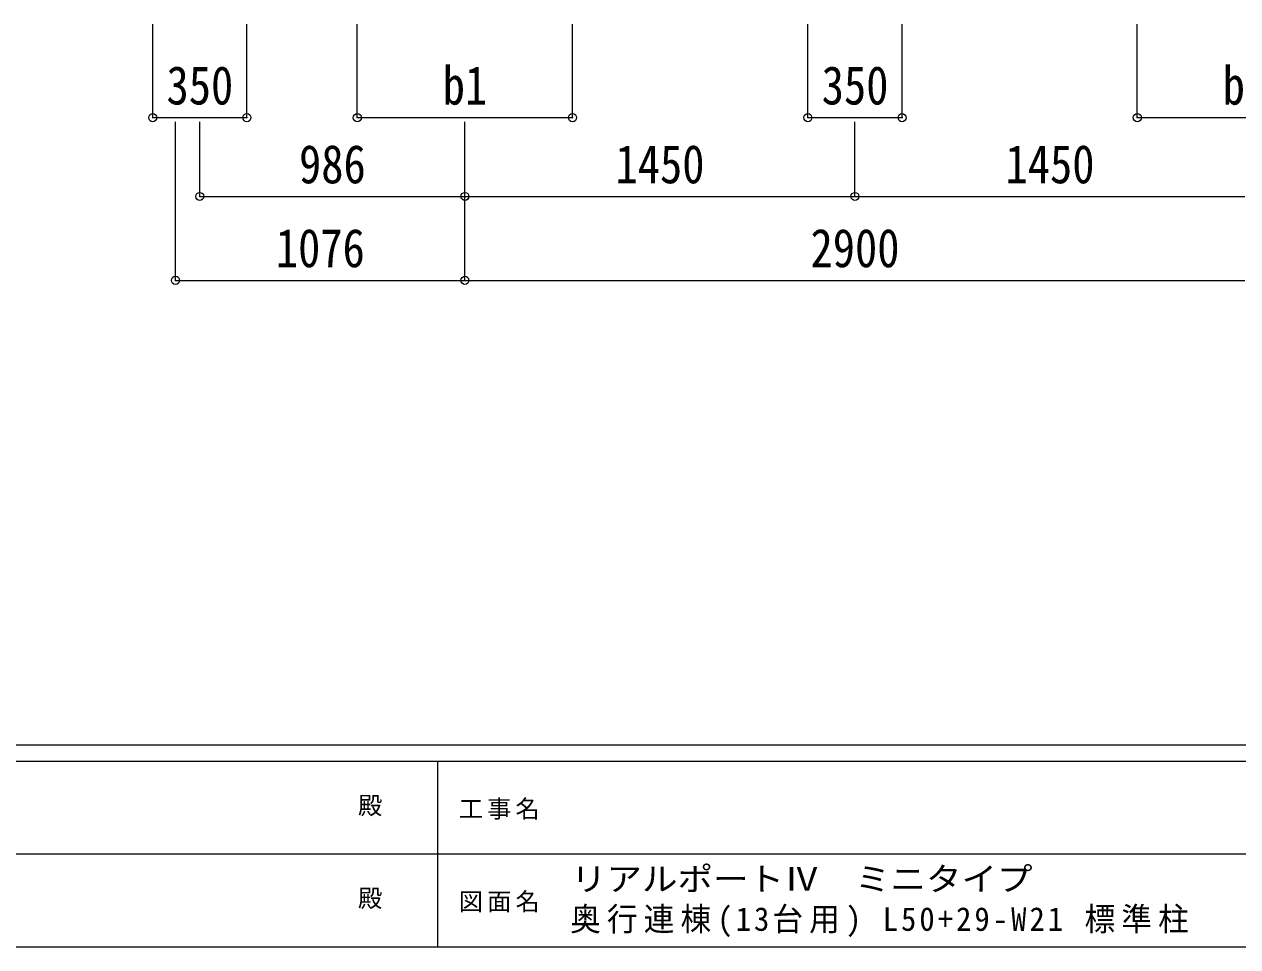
# Model space of a CAD drawing. Units: millimetres at full size, sheet at 1:30. Extents: x -8385 to 8479, y -5853 to 5787.
# Drawn here: x -1939 to 2573, y -5853 to -2423 of the extents above; entities that cross this region are included whole.
import ezdxf
from ezdxf.enums import TextEntityAlignment as Align

# ---------------------------------------------------------------- set-up
doc = ezdxf.new("R2010")
doc.units = ezdxf.units.MM
doc.header["$LTSCALE"] = 30
doc.header["$PDMODE"] = 32
doc.header["$PDSIZE"] = 30
for name, color, linetype, lineweight in [('0-A_寸法', 6, 'Continuous', 9), ('0-B_EXTLINE', 6, 'Continuous', 9), ('F-0_240', 7, 'Continuous', 9)]:
    doc.layers.add(name, color=color, linetype=linetype, lineweight=lineweight)
doc.styles.add('ＭＳ ゴシック', font='')
doc.styles.get('ＭＳ ゴシック').set_extended_font_data('MS Gothic')

msp = doc.modelspace()

# ---------------------------------------------------------------- linework, layer by layer
at = {"layer": '0-A_寸法'}
for p, q in [((-1461.28, -2770.56), (-1111.24, -2770.56)), ((974.72, -2770.56), (1324.76, -2770.56)), ((-1286.59, -3063.53), (-300.59, -3063.53)), ((-300.59, -3063.53), (1149.41, -3063.53)), ((1149.41, -3063.53), (2599.41, -3063.53)), ((-1376.59, -3375.39), (-300.59, -3375.39)), ((-300.59, -3375.39), (2599.41, -3375.39))]:
    msp.add_line(p, q, dxfattribs=at)
at = {"layer": '0-B_EXTLINE'}
for p, q in [((-1461.28, -2770.56), (-1461.28, -2423.4)), ((-1111.24, -2770.56), (-1111.24, -2423.4)), ((-700.59, -2770.56), (-700.59, -2423.4)), ((99.41, -2770.56), (99.41, -2423.4)), ((974.72, -2770.56), (974.72, -2423.4)), ((1324.76, -2770.56), (1324.76, -2423.4)), ((2199.41, -2770.56), (2199.41, -2423.4)), ((-1376.59, -3375.39), (-1376.59, -2786.38)), ((-1286.59, -3063.53), (-1286.59, -2786.38)), ((-700.59, -2770.56), (99.41, -2770.56)), ((-300.59, -3063.53), (-300.59, -2786.38)), ((-300.59, -3375.39), (-300.59, -2786.38)), ((1149.41, -3063.53), (1149.41, -2786.38)), ((2199.41, -2770.56), (2999.41, -2770.56))]:
    msp.add_line(p, q, dxfattribs=at)
for p in [(-1461.28, -2770.56), (-1111.24, -2770.56), (-700.59, -2770.56), (99.41, -2770.56), (974.72, -2770.56), (1324.76, -2770.56), (2199.41, -2770.56), (-1286.59, -3063.53), (-300.59, -3063.53), (1149.41, -3063.53), (-1376.59, -3375.39), (-300.59, -3375.39)]:
    msp.add_point(p, dxfattribs=at)
at = {"layer": 'F-0_240', "color": 5}
for p, q in [((-8385.45, -5102.66), (8054.55, -5102.66)), ((-8385.45, -5162.66), (5387.79, -5162.66)), ((-402.21, -5162.66), (-402.21, -5852.66)), ((-3402.21, -5507.66), (2747.79, -5507.66)), ((-8385.45, -5852.66), (8054.55, -5852.66))]:
    msp.add_line(p, q, dxfattribs=at)

# ---------------------------------------------------------------- texts
at = {"layer": '0-B_EXTLINE', "color": 7, "style": 'ＭＳ ゴシック', "width": 0.85}
for s, p in [('350', (-1410.01, -2764.56)), ('b1', (-383.09, -2764.56)), ('350', (1025.99, -2764.56)), ('b1', (2516.91, -2764.56)), ('986', (-917.34, -3057.53)), ('1450', (259.41, -3057.53)), ('1450', (1709.41, -3057.53)), ('1076', (-1003.59, -3369.39)), ('2900', (984.41, -3369.39))]:
    msp.add_text(s, height=143, dxfattribs=at).set_placement(p, align=Align.BOTTOM_LEFT)
at = {"layer": 'F-0_240', "style": 'ＭＳ ゴシック'}
for p in [(-697.92, -5380.16), (-697.92, -5725.16)]:
    msp.add_text('殿', height=65.98, dxfattribs=at).set_placement(p, align=Align.BOTTOM_LEFT)
at = {"layer": 'F-0_240', "style": 'ＭＳ ゴシック', "width": 1.1}
msp.add_text('リアルポートⅣ\u3000ミニタイプ', height=87.98, dxfattribs=at).set_placement((93.72, -5671.05), align=Align.BOTTOM_LEFT)
at = {"layer": 'F-0_240', "attachment_point": 7, "style": 'ＭＳ ゴシック'}
for s, insert, char_height in [('\\T1.17;工事名', (-323.11, -5380.16), 65.98), ('\\T1.17;図面名', (-323.11, -5725.16), 65.98), ('\\T1.2;\\W0.95;奥行連棟(13台用)\\~L50+29-W21\\~標準柱', (90.66, -5817.05), 87.98)]:
    msp.add_mtext(s, dxfattribs=dict(at, insert=insert, char_height=char_height))

doc.saveas('drawing.dxf')
